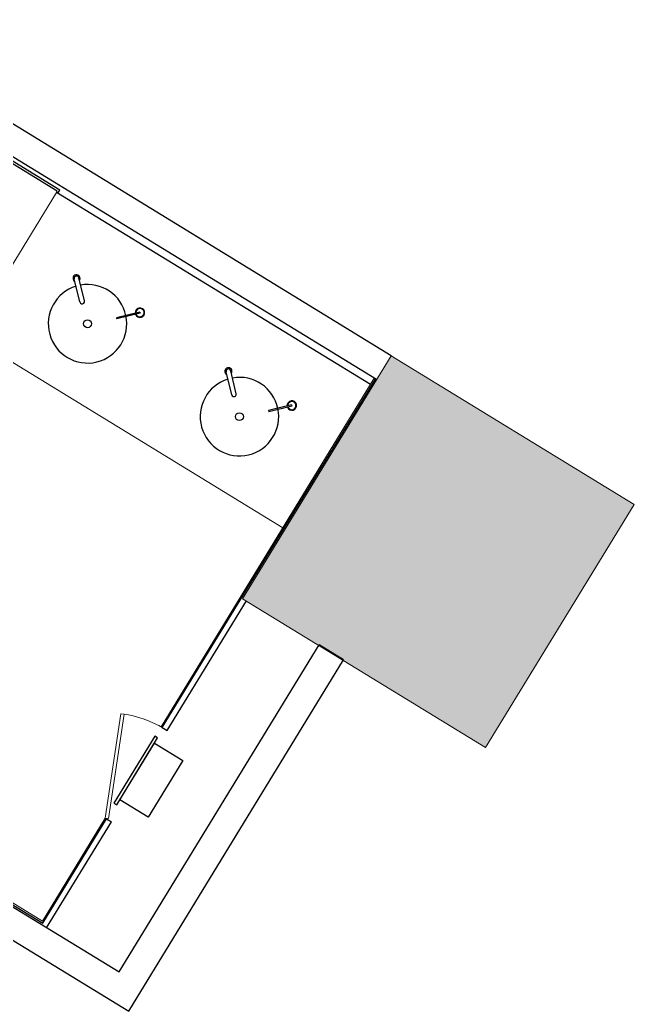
# Model space of a CAD drawing. Header units: centimetres. Extents: x 139057 to 200038, y 34824 to 80516.
# Drawn here: x 167095.9 to 167354.7, y 47114.7 to 47532.4 of the extents above; entities that cross this region are included whole.
import ezdxf

# ---------------------------------------------------------------- set-up
doc = ezdxf.new("R2010")
doc.units = ezdxf.units.CM
doc.header["$LTSCALE"] = 100
doc.linetypes.add('AWP0BLEVP1$0$HIDDEN2', pattern=[4.7625, 3.175, -1.5875])
doc.layers.get('0').update_dxf_attribs({"lineweight": 0})
doc.layers.add('410_STRUTTURE_001-AM_0', color=7, linetype='Continuous', lineweight=0)
doc.layers.add('441_SERRAMENTI_001-AM_0', color=1, linetype='Continuous', lineweight=0)
for name, color, linetype in [('A-FIN-PIASTR-F01', 13, 'Continuous'), ('A-MCLS4-12', 61, 'Continuous'), ('A-SANITARI', 6, 'Continuous'), ('AWP0BLEVP1$0$0-REVS-CLD', 4, 'Continuous'), ('AWP0BLEVP1$0$A-FIXT', 2, 'Continuous'), ('AWP0BLEVP1$0$A-MLWK', 2, 'Continuous'), ('AWP0BLEVP1$0$A-SCRN-40', 40, 'Continuous'), ('AWP0BLEVP1$0$A-WALL-INTR', 4, 'Continuous')]:
    doc.layers.add(name, color=color, linetype=linetype)

# ---------------------------------------------------------------- blocks, each defined once
blk = doc.blocks.new('AWP0BLEVP1$0$PAPER TOWEL DISPENSER')
at = {"layer": 'AWP0BLEVP1$0$A-FIXT'}
blk.add_lwpolyline([(-165, 154), (165, 154), (165, 140), (-165, 140), (-165, 154)], dxfattribs=at)
at = {"layer": 'AWP0BLEVP1$0$A-FIXT', "linetype": 'AWP0BLEVP1$0$HIDDEN2'}
blk.add_lwpolyline([(-140, 140), (-140, 0), (140, 0), (140, 140), (-140, 140)], dxfattribs=at)
blk = doc.blocks.new('AWP0BLEVP1$0$A$C4EBF4054')
for p, q in [((-75.8, 61.5), (-146.3, 132)), ((-61.6, 75.6), (-132.2, 146.2)), ((162.1, 156.8), (91, 85.7)), ((165.9, 153.3), (94.7, 82)), ((162.1, 156.8), (165.9, 153.3)), ((91, 85.7), (94.7, 82))]:
    blk.add_line(p, q)
blk.add_circle((0, 0), 16.6)
for centre, radius, start, end in [((164.1, 155), 20, 232.2591, 217.3895), ((164.1, 155), 17.5, 233.2941, 216.2976), ((0, 0), 165.4, 138.5014, 131.568), ((-139.3, 139.1), 10, 135, 225), ((-139.3, 139.1), 10, 45, 135), ((-68.7, 68.5), 10, 225.0005, 45.0011)]:
    blk.add_arc(centre, radius, start, end)
blk.add_ellipse((-139.3, 139.1), major_axis=(8.8, 12.1), ratio=1, start_param=-0.996017, end_param=3.822827)

msp = doc.modelspace()

# ---------------------------------------------------------------- hatches: boundary and pattern name
at = {"layer": '410_STRUTTURE_001-AM_0'}
msp.add_hatch(color=256, dxfattribs=at).paths.add_polyline_path([(167252.31, 47390.84), (167354.69, 47328.25), (167292.1, 47225.87), (167189.72, 47288.46)])

# ---------------------------------------------------------------- linework, layer by layer
at = {"layer": '410_STRUTTURE_001-AM_0', "elevation": 0}
msp.add_lwpolyline([(167252.31, 47390.84), (167354.69, 47328.25), (167292.1, 47225.87), (167189.72, 47288.46)], close=True, dxfattribs=at)
at = {"layer": '441_SERRAMENTI_001-AM_0'}
for p, q in [((167111.36, 47459.66, 0), (167074.43, 47399.26, 0)), ((167206.67, 47318.4, 0), (167074.43, 47399.26, 0)), ((167155.39, 47234.51, 0), (167245.17, 47381.37, 0)), ((167155.39, 47234.51, 0), (167155.9, 47234.2, 0)), ((167105.38, 47152.71, 0), (167131.9, 47196.09, 0)), ((167131.89, 47196.07, 0), (167131.9, 47196.09, 0)), ((167132.41, 47195.77, 0), (167131.9, 47196.09, 0)), ((167073.57, 47172.16, 0), (167105.38, 47152.71, 0))]:
    msp.add_line(p, q, dxfattribs=at)
at = {"layer": '441_SERRAMENTI_001-AM_0', "elevation": 0}
msp.add_lwpolyline([(167138.44, 47240.07), (167131.9, 47196.09), (167133.28, 47195.87), (167139.82, 47239.85)], close=True, dxfattribs=at)
at = {"layer": '441_SERRAMENTI_001-AM_0'}
msp.add_arc((167133.28, 47195.87, 0), 44.5, 58.5569, 83.345, dxfattribs=at)
at = {"layer": 'A-FIN-PIASTR-F01'}
for p, q in [((167112.79, 47460.65, 0), (167016.76, 47519.35, 0)), ((167111.67, 47460.16, 0), (167017.09, 47517.97, 0)), ((167111.36, 47459.66, 0), (167111.67, 47460.16, 0)), ((167111.96, 47459.3, 0), (167112.79, 47460.65, 0))]:
    msp.add_line(p, q, dxfattribs=at)
at = {"layer": 'A-MCLS4-12'}
for p, q in [((167252.31, 47390.84, 0), (167013.71, 47537.06, 0)), ((167246.2, 47380.85, 0), (167006.04, 47527.69, 0)), ((167137.8, 47131.25, 0), (167222.04, 47269.03, 0)), ((167232.28, 47262.77, 0), (167222.04, 47269.03, 0)), ((167141.77, 47114.75, 0), (167232.28, 47262.77, 0)), ((167080.26, 47166.42, 0), (167137.8, 47131.25, 0)), ((167084.32, 47149.87, 0), (167141.77, 47114.75, 0))]:
    msp.add_line(p, q, dxfattribs=at)
at = {"layer": 'AWP0BLEVP1$0$0-REVS-CLD'}
for p, q in [((167155.9, 47234.2, 0), (167157.95, 47232.95, 0)), ((167132.41, 47195.77, 0), (167134.46, 47194.53, 0))]:
    msp.add_line(p, q, dxfattribs=at)
at = {"layer": 'AWP0BLEVP1$0$A-FIXT'}
msp.add_line((167243.6, 47378.81, 0), (167111.36, 47459.66, 0), dxfattribs=at)
at = {"layer": 'AWP0BLEVP1$0$A-SCRN-40'}
for p, q in [((167155.9, 47234.2, 0), (167245.68, 47381.05, 0)), ((167105.58, 47151.89, 0), (167132.41, 47195.77, 0)), ((167080.63, 47167.02, 0), (167105.58, 47151.89, 0))]:
    msp.add_line(p, q, dxfattribs=at)
at = {"layer": 'AWP0BLEVP1$0$A-WALL-INTR'}
for p, q in [((167157.95, 47232.95, 0), (167191.4, 47287.65, 0)), ((167107.15, 47149.87, 0), (167134.46, 47194.53, 0))]:
    msp.add_line(p, q, dxfattribs=at)

# ---------------------------------------------------------------- block references
at = {"layer": 'A-SANITARI'}
for p, xscale, yscale, zscale, rotation in [((167124.42, 47404.33, 0), 0.09999999999999999, 0.09999999999999999, 0.09999999999999999, 328.5711289915305), ((167188.4, 47365.2, 0), 0.09999999999999998, 0.09999999999999998, 0.09999999999999998, 328.5711289915307)]:
    msp.add_blockref('AWP0BLEVP1$0$A$C4EBF4054', p, dxfattribs=dict(at, xscale=xscale, yscale=yscale, zscale=zscale, rotation=rotation))
at = {"layer": 'AWP0BLEVP1$0$A-MLWK', "xscale": -0.1, "yscale": 0.1, "zscale": 0.1, "rotation": 58.55668600657562}
msp.add_blockref('AWP0BLEVP1$0$PAPER TOWEL DISPENSER', (167157.27, 47208.46, 0), dxfattribs=at)

doc.saveas('drawing.dxf')
